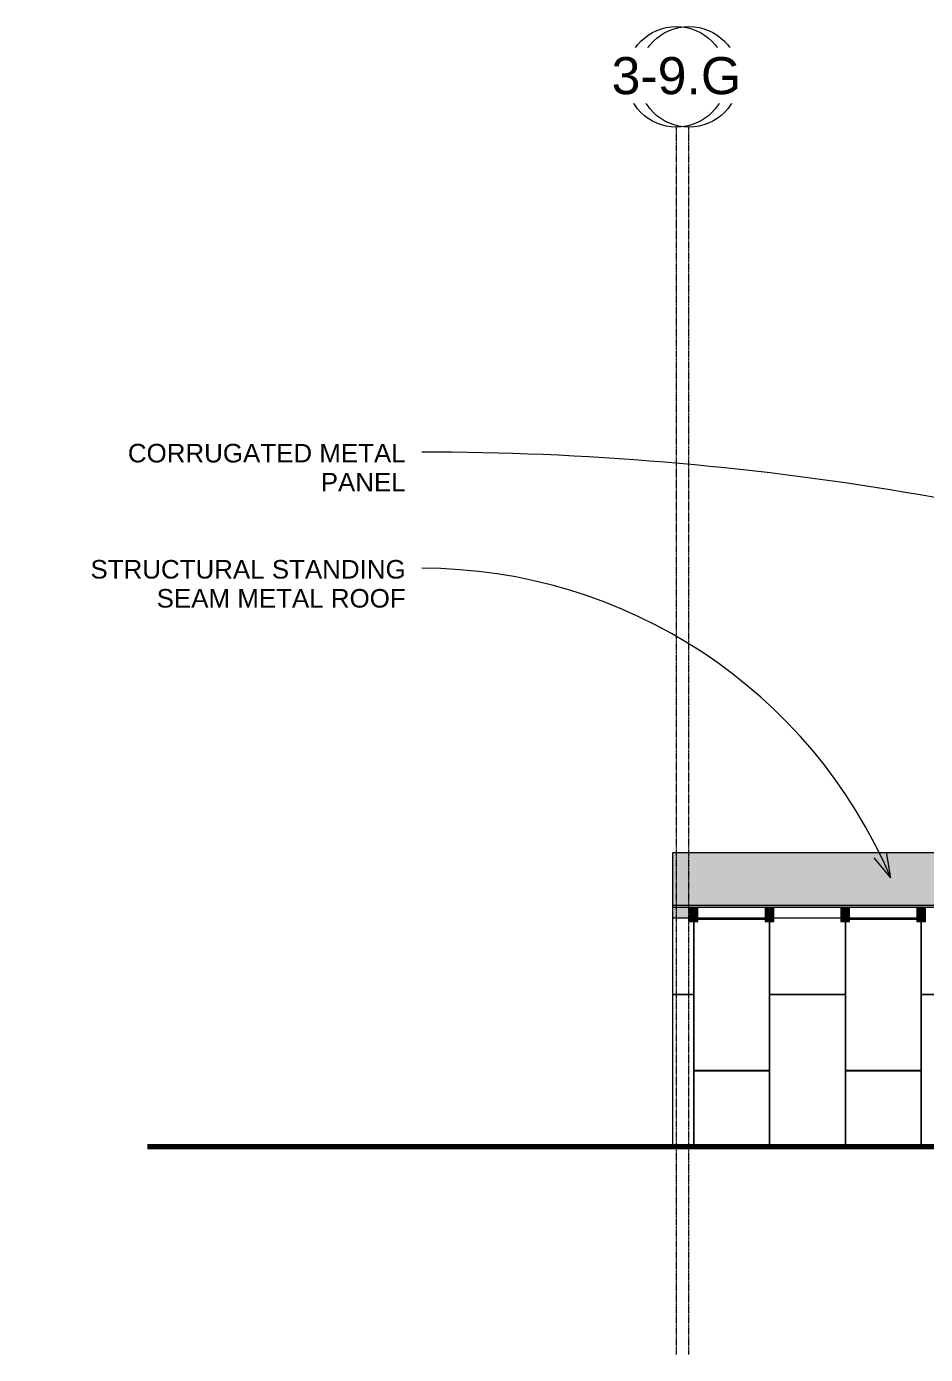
# Model space of a CAD drawing. Header units: inches. Extents: x 20478 to 36684, y -248 to 750.
# Drawn here: x 20478 to 21050, y -132 to 713 of the extents above; entities that cross this region are included whole.
import ezdxf

# ---------------------------------------------------------------- set-up
doc = ezdxf.new("R2010")
doc.units = ezdxf.units.IN
doc.header["$MEASUREMENT"] = 0
doc.linetypes.add('Grid Line 1_2_', pattern=[0.875, 0.5, -0.125, 0.125, -0.125])
for name, color, linetype, lineweight in [('A-ROOF', 132, 'Continuous', 13), ('A-WALL-PATT', 111, 'Continuous', 13), ('C-TOPO', 7, 'Continuous', 9), ('G-ANNO-TEXT', 231, 'Continuous', 9), ('L-SITE-WALL', 31, 'Continuous', 13), ('S-BEAM', 12, 'Continuous', 9), ('S-GRID', 1, 'Continuous', 9), ('S-GRID-IDEN', 1, 'Continuous', 9)]:
    doc.layers.add(name, color=color, linetype=linetype, lineweight=lineweight)
doc.styles.add('Arial', font='arial.ttf', dxfattribs={"height": 23.60479})
doc.styles.add('Arial_1', font='arial.ttf', dxfattribs={"height": 11.802395})

# ---------------------------------------------------------------- blocks, each defined once
blk = doc.blocks.new('Dimension Lumber - 5_5 x 7_5 Glulam-1165140-Elevation - West')
at = {"layer": 'S-BEAM'}
for points in [[(22497.55, 150.98), (22497.55, 152.35), (22492.05, 152.35), (22492.05, 150.98)], [(22497.55, 143.48), (22497.55, 150.98), (22492.05, 150.98), (22492.05, 143.48)]]:
    blk.add_hatch(color=256, dxfattribs=at).paths.add_polyline_path(points, flags=0)
for p, q in [((22492.05, 152.35), (22492.05, 150.98)), ((22497.55, 150.98), (22497.55, 152.35)), ((22497.55, 150.98), (22492.05, 150.98)), ((22492.05, 150.98), (22492.05, 143.48)), ((22497.55, 143.48), (22497.55, 150.98)), ((22492.05, 143.48), (22497.55, 143.48))]:
    blk.add_line(p, q, dxfattribs=at)
blk = doc.blocks.new('Grid - Grid Head - Circle-14747-Elevation - West')
at = {"layer": 'S-GRID-IDEN'}
blk.add_circle((21143.8, 680.66), 32, dxfattribs=at)

msp = doc.modelspace()

# ---------------------------------------------------------------- hatches: boundary and pattern name
at = {"layer": 'A-ROOF', "lineweight": 5}
for points in [[(22530.40554, 153.01822), (22808.30281, 153.01822), (22808.30281, 156.47786), (22786.55281, 156.5039), (22786.55281, 157.5), (22545.00267, 157.5), (22545.00267, 156.9489), (22543.92058, 156.89236), (22541.48915, 156.91549), (22541.10295, 156.9489), (22541.10295, 157.5), (22352.00267, 157.5), (22351.97979, 156.9488), (22350.92058, 156.89424), (22348.48915, 156.91736), (22348.10295, 156.95078), (22348.10295, 157.5), (22338.30281, 157.5), (22338.30281, 186.58199), (21121.80281, 186.58559), (21121.80281, 187.14453), (20889.05281, 187.14453), (20889.05281, 153.85286), (22519.05281, 153.85286), (22519.05281, 153.01822)], [(20889.05281, 152.35156), (22519.05281, 152.35156), (22519.05281, 153.85286), (20889.05281, 153.85286)]]:
    msp.add_hatch(color=256, dxfattribs=at).paths.add_polyline_path(points, flags=0)
at = {"layer": 'A-WALL-PATT', "lineweight": 9}
h = msp.add_hatch(dxfattribs=at)
h.set_pattern_fill('FP_3', color=256, style=0, pattern_type=2)
h.set_pattern_definition([(0, (21143.93, 0.25), (-193, 193), [48, -145]), (90, (21143.93, 0.25), (-193, 1e-14), [96.25, -96.75]), (180, (21191.93, 96.5), (-193, 193), [48, -145]), (90, (21191.93, 0.25), (-193, 1e-14), [96.25, -96.75]), (180, (21191.93, 96.75), (-193, 193), [48, -145]), (90, (21191.93, 96.75), (-193, 1e-14), [96.25, -96.75]), (0, (21143.93, 193), (-193, 193), [48, -145]), (90, (21143.93, 96.75), (-193, 1e-14), [96.25, -96.75]), (0, (21192.18, 48.25), (-193, 193), [48, -145]), (90, (21192.18, 0), (-193, 1e-14), [48.25, -144.75]), (90, (21240.18, 0), (-193, 1e-14), [48.25, -144.75]), (0, (21192.18, 144.75), (-193, 193), [48, -145]), (90, (21192.18, 48.5), (-193, 1e-14), [96.25, -96.75]), (180, (21240.18, 48.5), (-193, 193), [48, -145]), (90, (21240.18, 48.5), (-193, 1e-14), [96.25, -96.75]), (90, (21192.18, 145), (-193, 1e-14), [48, -145]), (180, (21240.18, 145), (-193, 193), [48, -145]), (90, (21240.18, 145), (-193, 1e-14), [48, -145]), (0, (21240.43, 0.25), (-193, 193), [48, -145]), (90, (21240.43, 0.25), (-193, 1e-14), [96.25, -96.75]), (180, (21288.43, 96.5), (-193, 193), [48, -145]), (90, (21288.43, 0.25), (-193, 1e-14), [96.25, -96.75]), (180, (21288.43, 96.75), (-193, 193), [48, -145]), (90, (21288.43, 96.75), (-193, 1e-14), [96.25, -96.75]), (180, (21288.43, 193), (-193, 193), [48, -145]), (90, (21240.43, 96.75), (-193, 1e-14), [96.25, -96.75]), (0, (21288.68, 48.25), (-193, 193), [48, -145]), (90, (21288.68, 0), (-193, 1e-14), [48.25, -144.75]), (90, (21336.68, 0), (-193, 1e-14), [48.25, -144.75]), (0, (21288.68, 144.75), (-193, 193), [48, -145]), (90, (21288.68, 48.5), (-193, 1e-14), [96.25, -96.75]), (180, (21336.68, 48.5), (-193, 193), [48, -145]), (90, (21336.68, 48.5), (-193, 1e-14), [96.25, -96.75]), (90, (21288.68, 145), (-193, 1e-14), [48, -145]), (180, (21336.68, 145), (-193, 193), [48, -145]), (90, (21336.68, 145), (-193, 1e-14), [48, -145])])
h.paths.add_polyline_path([(21019.82504, 0), (21143.67781, 0), (21143.67781, 143.4826), (21141.05281, 143.4826), (21141.05281, 145.5), (21098.30281, 145.5), (21098.30281, 143.4826), (21092.80281, 143.4826), (21092.80281, 145.5), (21050.05281, 145.5), (21050.05281, 143.4826), (21044.55281, 143.4826), (21044.55281, 145.5), (21001.80281, 145.5), (21001.80281, 143.4826), (20996.30281, 143.4826), (20996.30281, 145.5), (20953.55281, 145.5), (20953.55281, 143.4826), (20948.05281, 143.4826), (20948.05281, 145.5), (20905.30281, 145.5), (20905.30281, 143.4826), (20899.80281, 143.4826), (20899.80281, 145.5), (20889.05281, 145.5), (20889.05281, 0)], flags=0)
at = {"layer": 'L-SITE-WALL', "lineweight": 5}
msp.add_hatch(color=256, dxfattribs=at).paths.add_polyline_path([(20899.80281, 145.5), (20899.80281, 152.35156), (20889.05281, 152.35156), (20889.05281, 145.5)], flags=0)

# ---------------------------------------------------------------- linework, layer by layer
at = {"layer": 'A-ROOF'}
for p, q in [((21121.80281, 187.14453), (20889.05281, 187.14453)), ((20889.05281, 187.14453), (20889.05281, 152.35156)), ((20889.05281, 153.85286), (22519.05281, 153.85286)), ((22519.05281, 152.35156), (20889.05281, 152.35156))]:
    msp.add_line(p, q, dxfattribs=at)
at = {"layer": 'C-TOPO', "lineweight": 70}
for p, q in [((20855.8586, 0), (20555.03104, 0)), ((22720.92367, 0), (20855.8586, 0))]:
    msp.add_line(p, q, dxfattribs=at)
at = {"layer": 'C-TOPO'}
for p in [(20555.03104, 0), (22720.92334, 0)]:
    msp.add_line(p, (20855.85937, 0), dxfattribs=at)
at = {"layer": 'G-ANNO-TEXT', "color": 145}
for q in [(21025.26432, 187.55127), (21017.46829, 183.9817)]:
    msp.add_line((21028.02721, 171.2189), q, dxfattribs=at)
for centre, radius, start in [((20729.51382, -1418.26514), 1860.22304, 70.9607586), ((20729.51382, 43.33733), 324.75212, 23.19003769)]:
    msp.add_arc(centre, radius, start, 90, dxfattribs=at)
at = {"layer": 'L-SITE-WALL'}
for p, q in [((20889.05281, 152.35156), (20889.05281, 0)), ((20899.80281, 145.5), (20889.05281, 145.5)), ((20948.05281, 145.5), (20905.30281, 145.5)), ((20996.30281, 145.5), (20953.55281, 145.5)), ((21044.55281, 145.5), (21001.80281, 145.5))]:
    msp.add_line(p, q, dxfattribs=at)
at = {"layer": 'S-BEAM'}
for p, q in [((20902.55281, 152.35156), (20902.55281, 151.47566)), ((20950.80281, 152.35156), (20950.80281, 151.47566)), ((20999.05281, 152.35156), (20999.05281, 151.47566)), ((21047.30281, 152.35156), (21047.30281, 151.47566))]:
    msp.add_line(p, q, dxfattribs=at)
at = {"layer": 'S-GRID', "linetype": 'Grid Line 1_2_'}
for p, q in [((20891.55281, -132), (20891.55281, 648.65882)), ((20899.55281, -132), (20899.55281, 648.65882))]:
    msp.add_line(p, q, dxfattribs=at)

# ---------------------------------------------------------------- block references
at = {"layer": 'S-BEAM'}
for p in [(-1592.25, 0), (-1544, 0), (-1495.75, 0), (-1447.5, 0)]:
    msp.add_blockref('Dimension Lumber - 5_5 x 7_5 Glulam-1165140-Elevation - West', p, dxfattribs=at)
at = {"layer": 'S-GRID-IDEN'}
msp.add_blockref('Grid - Grid Head - Circle-14747-Elevation - West', (-244.25, 0), dxfattribs=at)

# ---------------------------------------------------------------- texts
at = {"layer": 'G-ANNO-TEXT', "color": 145, "char_height": 11.8023952, "attachment_point": 3, "line_spacing_factor": 0.938532, "style": 'Arial_1', "bg_fill": 3, "box_fill_scale": 1.25, "bg_fill_color": 0, "bg_fill_transparency": 0}
for s, insert, width in [('CORRUGATED METAL\\PPANEL', (20719.27382, 447.20645), 210.096), ('STRUCTURAL STANDING\\PSEAM METAL ROOF', (20719.27382, 373.338), 238.32)]:
    msp.add_mtext(s, dxfattribs=dict(at, insert=insert, width=width))

# ---------------------------------------------------------------- next in the draw order: texts
at = {"layer": 'S-GRID-IDEN', "insert": (20899.54666, 693.24132), "char_height": 23.60479, "width": 56.736, "attachment_point": 2, "line_spacing_factor": 0.938532, "style": 'Arial', "bg_fill": 3, "box_fill_scale": 1.25, "bg_fill_color": 0, "bg_fill_transparency": 0}
msp.add_mtext('3-9', dxfattribs=at)

# ---------------------------------------------------------------- next in the draw order: block references
at = {"layer": 'S-GRID-IDEN'}
msp.add_blockref('Grid - Grid Head - Circle-14747-Elevation - West', (-252.25, 0), dxfattribs=at)

# ---------------------------------------------------------------- next in the draw order: texts
at = {"layer": 'S-GRID-IDEN', "insert": (20891.54666, 693.24132), "char_height": 23.60479, "width": 98.208, "attachment_point": 2, "line_spacing_factor": 0.938532, "style": 'Arial', "bg_fill": 3, "box_fill_scale": 1.25, "bg_fill_color": 0, "bg_fill_transparency": 0}
msp.add_mtext('3-9.G', dxfattribs=at)

doc.saveas('drawing.dxf')
